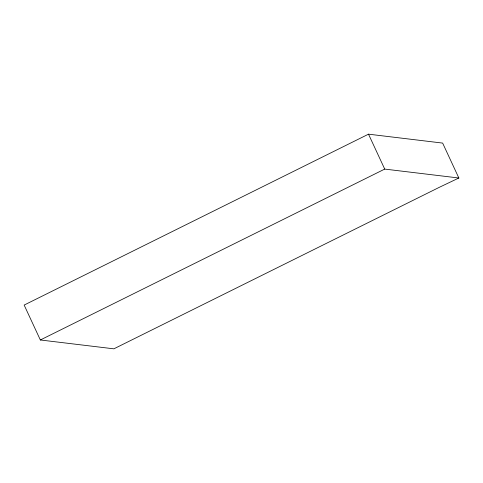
<?xml version="1.0" encoding="UTF-8"?>
<svg xmlns="http://www.w3.org/2000/svg" width="483" height="483" viewBox="0 0 483 483"><rect width="100%" height="100%" fill="white"/><g stroke="black" fill="none" stroke-linecap="round" stroke-linejoin="round"><path stroke-width="0.72" d="M368.511 134.171L24.15 305.069L40.355 339.984L113.867 348.829L439.246 187.35L458.85 178.004L442.645 143.089L368.511 134.171L384.716 169.086L458.85 178.004M40.355 339.984L384.716 169.086"/></g></svg>
